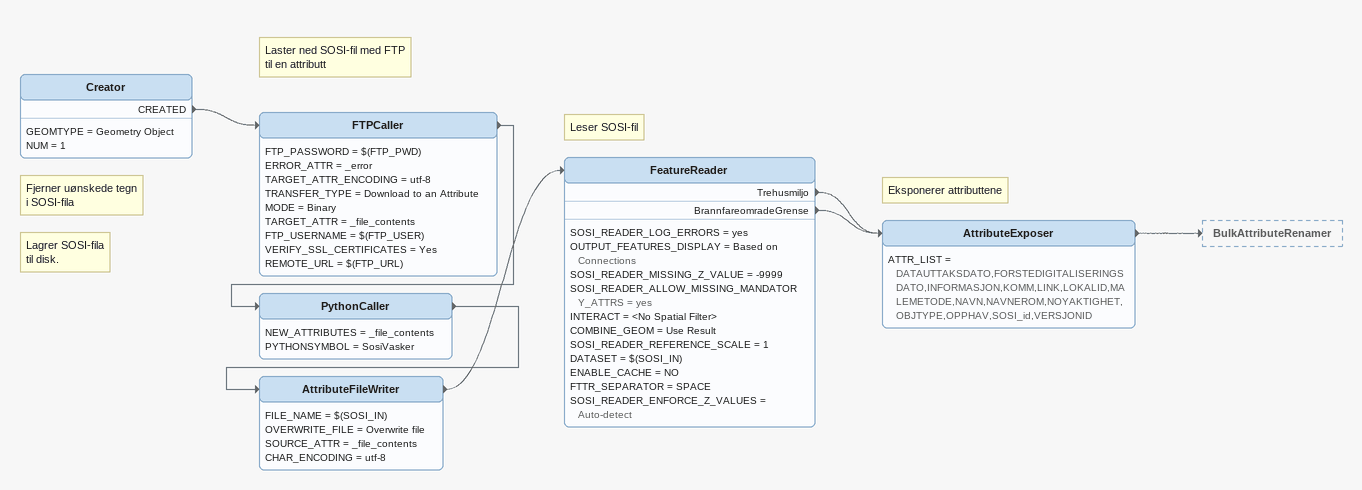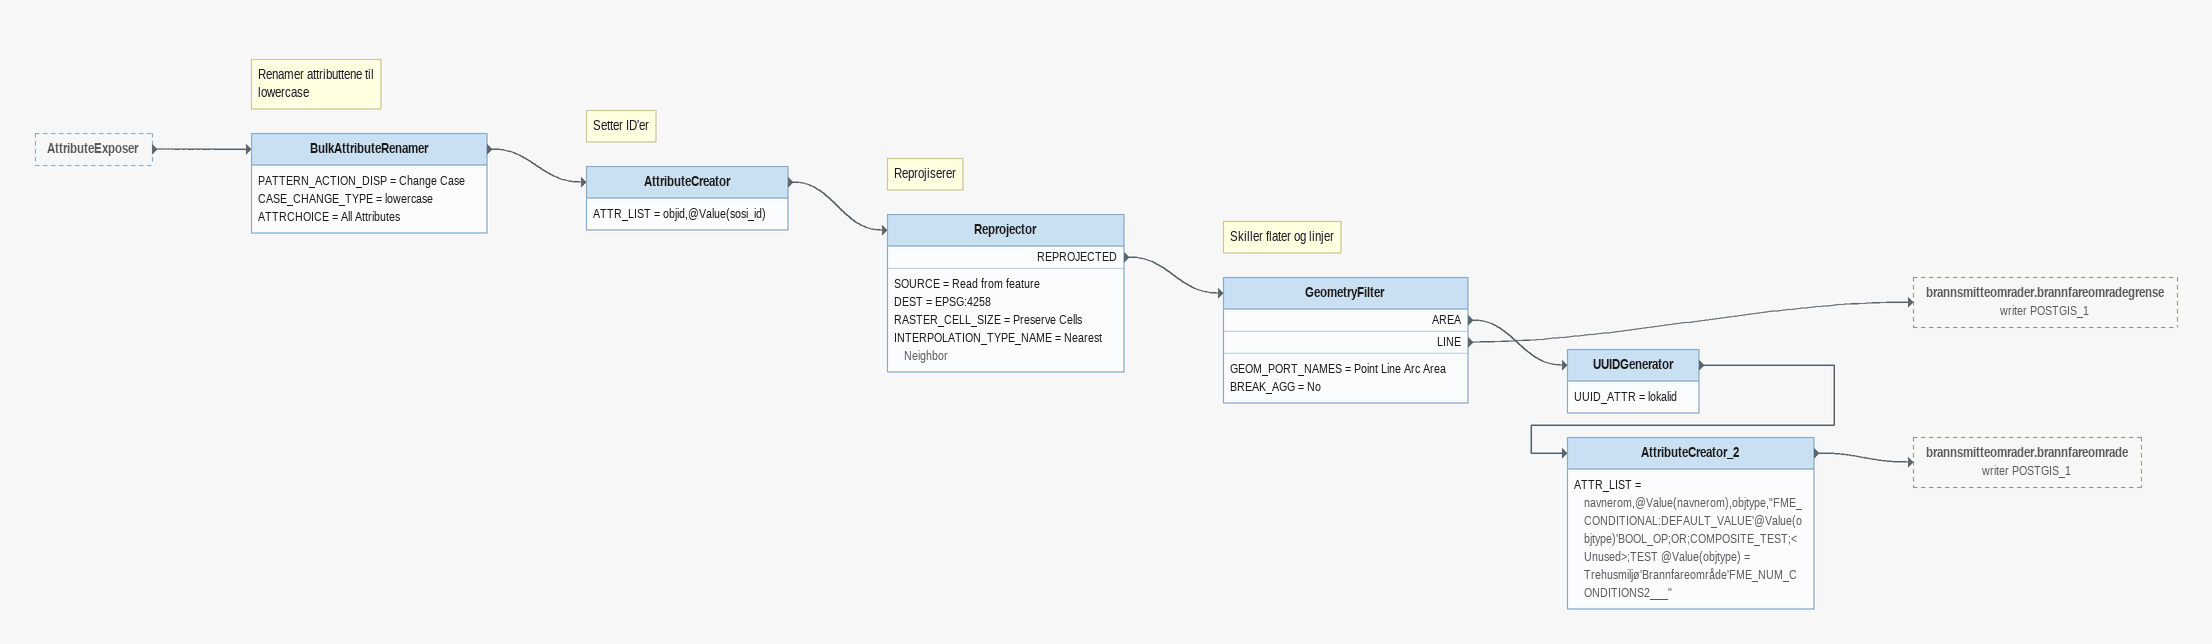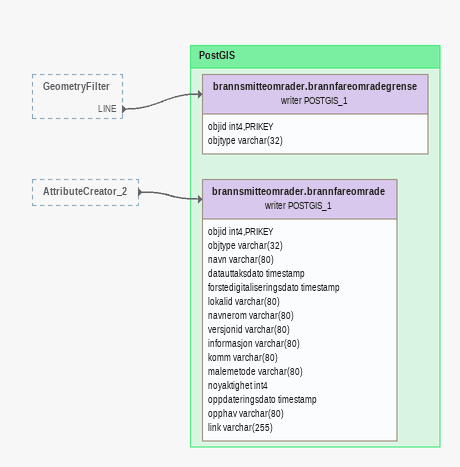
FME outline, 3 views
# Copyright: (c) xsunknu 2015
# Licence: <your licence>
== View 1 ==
Creator
    GEOMTYPE = Geometry Object
    NUM = 1
    CREATED -> FTPCaller
Note: Laster ned SOSI-fil med FTP / til en attributt
FTPCaller
    FTP_PASSWORD = $(FTP_PWD)
    ERROR_ATTR = _error
    TARGET_ATTR_ENCODING = utf-8
    TRANSFER_TYPE = Download to an Attribute
    MODE = Binary
    TARGET_ATTR = _file_contents
    FTP_USERNAME = $(FTP_USER)
    VERIFY_SSL_CERTIFICATES = Yes
    REMOTE_URL = $(FTP_URL)
    -> PythonCaller
Note: Fjerner uønskede tegn / i SOSI-fila
PythonCaller
    NEW_ATTRIBUTES = _file_contents
    PYTHONSYMBOL = SosiVasker
    -> AttributeFileWriter
Note: Lagrer SOSI-fila / til disk.
AttributeFileWriter
    FILE_NAME = $(SOSI_IN)
    OVERWRITE_FILE = Overwrite file
    SOURCE_ATTR = _file_contents
    CHAR_ENCODING = utf-8
    -> FeatureReader
Note: Leser SOSI-fil
FeatureReader
    SOSI_READER_LOG_ERRORS = yes
    OUTPUT_FEATURES_DISPLAY = Based on Connections
    SOSI_READER_MISSING_Z_VALUE = -9999
    SOSI_READER_ALLOW_MISSING_MANDATORY_ATTRS = yes
    INTERACT = <No Spatial Filter>
    COMBINE_GEOM = Use Result
    SOSI_READER_REFERENCE_SCALE = 1
    DATASET = $(SOSI_IN)
    ENABLE_CACHE = NO
    FTTR_SEPARATOR = SPACE
    SOSI_READER_ENFORCE_Z_VALUES = Auto-detect
    Trehusmiljo -> AttributeExposer
    BrannfareomradeGrense -> AttributeExposer
Note: Eksponerer attributtene
AttributeExposer
    ATTR_LIST = DATAUTTAKSDATO,FORSTEDIGITALISERINGSDATO,INFORMASJON,KOMM,LINK,LOKALID,MALEMETODE,NAVN,NAVNEROM,NOYAKTIGHET,OBJTYPE,OPPHAV,SOSI_id,VERSJONID
    -> BulkAttributeRenamer

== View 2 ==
AttributeExposer [outside]
    -> BulkAttributeRenamer
Note: Renamer attributtene til / lowercase
BulkAttributeRenamer
    PATTERN_ACTION_DISP = Change Case
    CASE_CHANGE_TYPE = lowercase
    ATTRCHOICE = All Attributes
    -> AttributeCreator
Note: Setter ID'er
AttributeCreator
    ATTR_LIST = objid,@Value(sosi_id)
    -> Reprojector
Note: Reprojiserer
Reprojector
    SOURCE = Read from feature
    DEST = EPSG:4258
    RASTER_CELL_SIZE = Preserve Cells
    INTERPOLATION_TYPE_NAME = Nearest Neighbor
    REPROJECTED -> GeometryFilter
Note: Skiller flater og linjer
GeometryFilter
    GEOM_PORT_NAMES = Point Line Arc Area
    BREAK_AGG = No
    AREA -> UUIDGenerator
    LINE -> brannsmitteomrader.brannfareomradegrense (writer POSTGIS_1)
UUIDGenerator
    UUID_ATTR = lokalid
    -> AttributeCreator_2
AttributeCreator_2
    ATTR_LIST = navnerom,@Value(navnerom),objtype,"FME_CONDITIONAL:DEFAULT_VALUE'@Value(objtype)'BOOL_OP;OR;COMPOSITE_TEST;<Unused>;TEST @Value(objtype) = Trehusmiljø'Brannfareområde'FME_NUM_CONDITIONS2___"
    -> brannsmitteomrader.brannfareomrade (writer POSTGIS_1)

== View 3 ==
GeometryFilter [outside]
    LINE -> brannsmitteomrader.brannfareomradegrense (writer POSTGIS_1)
AttributeCreator_2 [outside]
    -> brannsmitteomrader.brannfareomrade (writer POSTGIS_1)

Bookmark: PostGIS
brannsmitteomrader.brannfareomradegrense (writer POSTGIS_1)
    attributes: objid int4,PRIKEY, objtype varchar(32)
brannsmitteomrader.brannfareomrade (writer POSTGIS_1)
    attributes: objid int4,PRIKEY, objtype varchar(32), navn varchar(80), datauttaksdato timestamp, forstedigitaliseringsdato timestamp, lokalid varchar(80), navnerom varchar(80), versjonid varchar(80), informasjon varchar(80), komm varchar(80), malemetode varchar(80), noyaktighet int4, oppdateringsdato timestamp, opphav varchar(80), link varchar(255)
